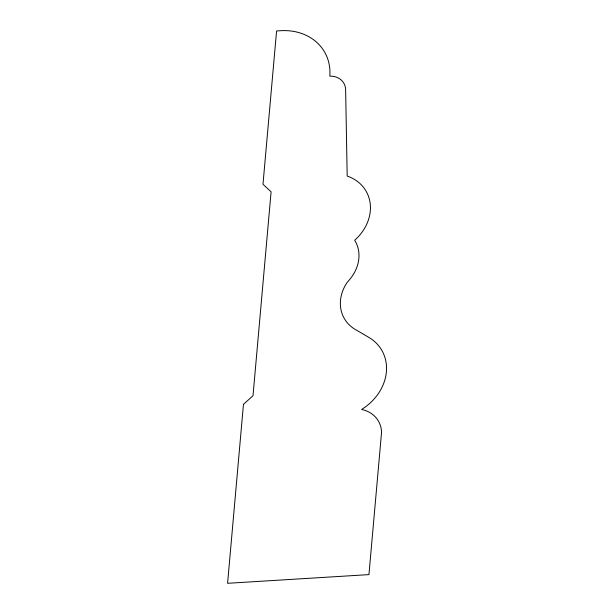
<?xml version="1.0" encoding="UTF-8"?>
<svg xmlns="http://www.w3.org/2000/svg" width="614" height="614" viewBox="0 0 614 614"><rect width="100%" height="100%" fill="white"/><g stroke="black" fill="none" stroke-linecap="round" stroke-linejoin="round"><path stroke-width="0.92" d="M243.459 404.35L227.587 583.3L368.945 574.612L381.547 432.471A31.997 26.955 -30 0 0 361.623 409.461A48.828 41.138 -30 0 0 368.669 337.278L354.669 329.104A40.923 34.476 -30 0 1 346.979 282.678L350.494 278.48A39.327 33.133 -30 0 0 354.669 240.243A44.899 37.83 -30 0 0 347.179 176.072L345.651 90.404A18.489 15.573 -30 0 0 329.825 76.159A55.682 46.91 -30 0 0 280.844 30.7L276.584 30.961L262.984 184.269L271.096 191.844L253.014 395.685L243.459 404.35"/></g></svg>
